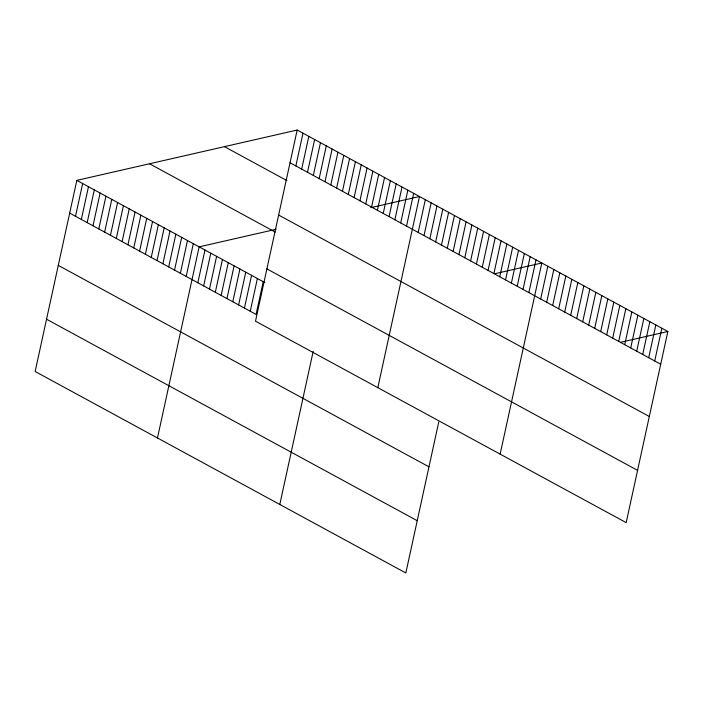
<?xml version="1.0" encoding="UTF-8"?>
<svg xmlns="http://www.w3.org/2000/svg" width="703" height="703" viewBox="0 0 703 703"><rect width="100%" height="100%" fill="white"/><g stroke="black" fill="none" stroke-linecap="round" stroke-linejoin="round"><path stroke-width="1.05" d="M297.167 130.037L255.497 321.174L626.18 522.628L667.85 331.5L297.167 130.037L76.82 180.372L35.15 371.5L405.833 572.963L438.742 422.037M75.511 216.278L82.646 183.536M81.337 219.441L88.473 186.708M87.163 222.605L94.299 189.872M92.989 225.777L100.125 193.035M98.807 228.941L105.951 196.199M104.633 232.104L111.777 199.371M110.459 235.268L117.594 202.534M116.285 238.44L123.42 205.698M122.111 241.604L129.247 208.861M127.937 244.767L135.073 212.034M133.763 247.931L140.899 215.197M139.589 251.103L146.725 218.361M145.407 254.266L152.551 221.524M151.233 257.43L158.377 224.696M157.059 260.593L164.194 227.86M162.885 263.766L170.021 231.023M168.711 266.929L175.847 234.187M174.537 270.093L181.673 237.359M180.363 273.256L187.499 240.523M186.19 276.428L193.325 243.686M157.472 437.987L199.151 246.85L276.147 229.266M197.833 282.755L204.977 250.022M203.659 285.919L210.795 253.185M209.485 289.091L216.621 256.349M215.311 292.255L222.447 259.512M221.137 295.418L228.273 262.685M226.964 298.582L234.099 265.848M232.79 301.754L239.925 269.012M238.607 304.917L245.751 272.175M244.433 308.081L251.577 275.348M250.259 311.244L257.395 278.511M263.221 281.675L256.085 314.417L69.685 213.114M295.858 165.943L302.993 133.21M301.675 169.107L308.819 136.373M307.501 172.279L314.645 139.537M313.327 175.442L320.463 142.7M319.153 178.606L326.289 145.873M324.979 181.769L332.115 149.036M330.805 184.942L337.941 152.2M336.632 188.105L343.767 155.363M342.458 191.269L349.593 158.535M279.803 504.464L313.178 351.403M348.275 194.432L355.419 161.699M354.101 197.605L361.245 164.862M359.927 200.768L367.063 168.026M365.753 203.932L372.889 171.198M371.579 207.095L378.715 174.362M377.406 210.267L384.541 177.525M383.232 213.431L390.367 180.689M389.058 216.594L396.193 183.861M394.875 219.758L402.019 187.024M400.701 222.93L407.845 190.188M406.527 226.094L413.663 193.351M377.819 387.652L419.489 196.524L370.674 207.675M418.18 232.421L425.315 199.687M424.006 235.593L431.141 202.851M429.832 238.756L436.967 206.014M435.658 241.92L442.793 209.186M441.475 245.083L448.619 212.35M447.301 248.256L454.446 215.513M453.127 251.419L460.263 218.677M458.954 254.583L466.089 221.849M464.78 257.755L471.915 225.013M470.606 260.918L477.741 228.176M476.432 264.082L483.567 231.349M482.258 267.245L489.393 234.512M488.075 270.418L495.22 237.676M493.901 273.581L501.046 240.839M499.728 276.745L506.872 244.011M505.554 279.908L512.689 247.175M511.38 283.081L518.515 250.338M517.206 286.244L524.341 253.502M523.032 289.408L530.167 256.674M528.858 292.571L535.994 259.838M500.141 454.129L541.82 263.001L495.07 273.678M540.677 299.003L547.822 266.261M546.679 302.264L553.823 269.521M552.681 305.524L559.825 272.79M558.683 308.784L565.827 276.051M564.685 312.044L571.829 279.311M570.687 315.313L577.831 282.571M576.688 318.573L583.833 285.831M582.69 321.833L589.826 289.091M588.692 325.094L595.828 292.36M594.694 328.354L601.83 295.62M600.696 331.623L607.831 298.88M606.698 334.883L613.833 302.141M612.7 338.143L619.835 305.401M618.702 341.403L625.837 308.67M624.703 344.663L631.839 311.93M630.705 347.923L637.841 315.19M636.707 351.192L643.843 318.45M642.709 354.453L649.844 321.71M648.711 357.713L655.846 324.971M654.713 360.973L661.848 328.239M621.109 342.176L667.85 331.5M290.031 162.78L660.715 364.233M224.45 146.646L286.868 180.566M278.634 215.048L649.317 416.501M149.537 163.764L275.189 232.052M266.894 268.898L637.577 470.36M76.82 180.372L264.89 282.58M58.287 265.382L428.971 466.836M46.547 319.232L417.231 520.695"/></g></svg>
